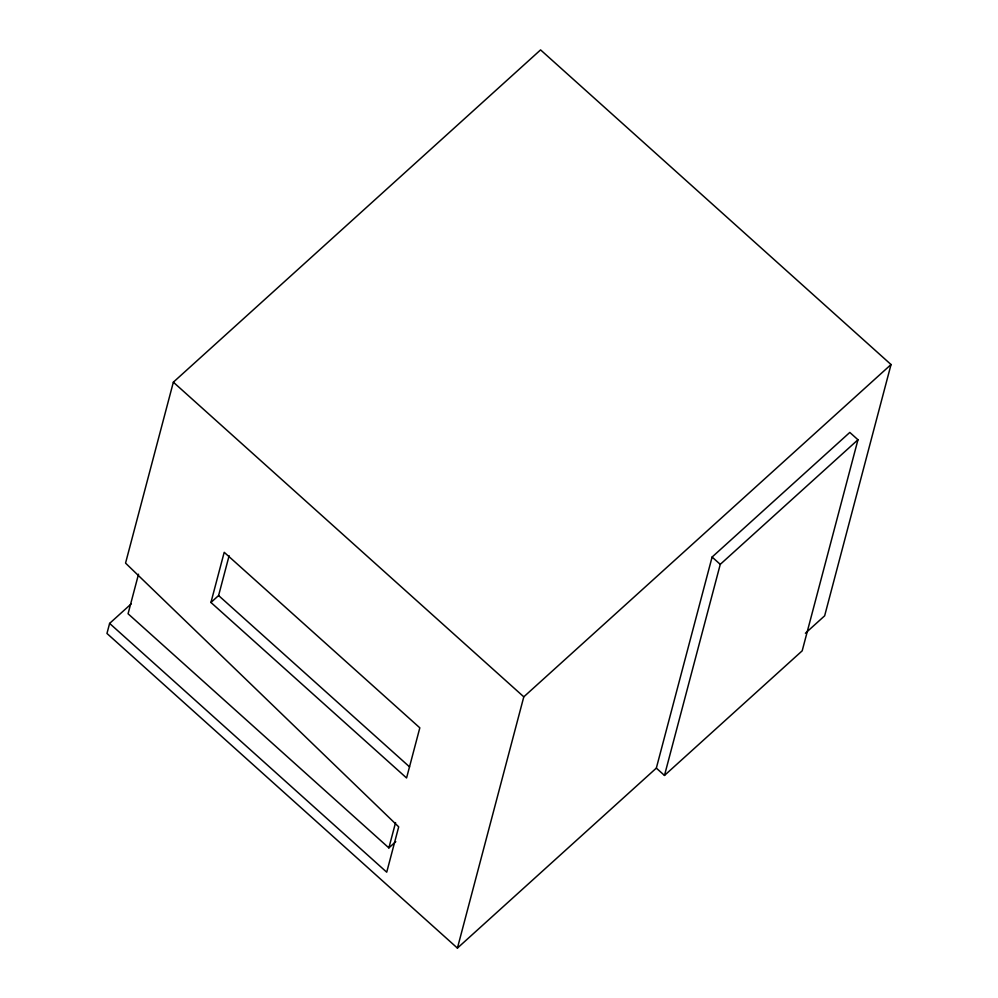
<?xml version="1.0" encoding="UTF-8"?>
<svg xmlns="http://www.w3.org/2000/svg" width="998" height="998" viewBox="0 0 998 998"><rect width="100%" height="100%" fill="white"/><g stroke="black" fill="none" stroke-linecap="round" stroke-linejoin="round"><path stroke-width="1.5" d="M131.112 603.965L109.618 623.413L106.961 633.456L457.421 948.1L656.335 768.111L712.098 557.046L849.809 432.433L857.968 439.756L802.192 650.821L664.481 775.434L656.335 768.111M805.386 633.243L824.647 615.816L891.039 364.544L540.579 49.9L173.353 382.184L125.548 563.109L398.701 826.843L386.725 872.19L109.618 623.413M138.522 574.199L128.068 613.758L388.871 847.901L395.782 841.651M210.94 602.468L224.201 552.306L419.821 727.829L406.573 777.978L210.94 602.468L218.599 595.544L229.116 555.711M388.871 847.901L395.57 822.589M457.421 948.1L523.8 696.829L891.039 364.544M664.481 775.434L720.257 564.357L857.968 439.756M712.098 557.046L720.257 564.357M173.353 382.184L523.8 696.829M218.599 595.544L409.592 766.901"/></g></svg>
